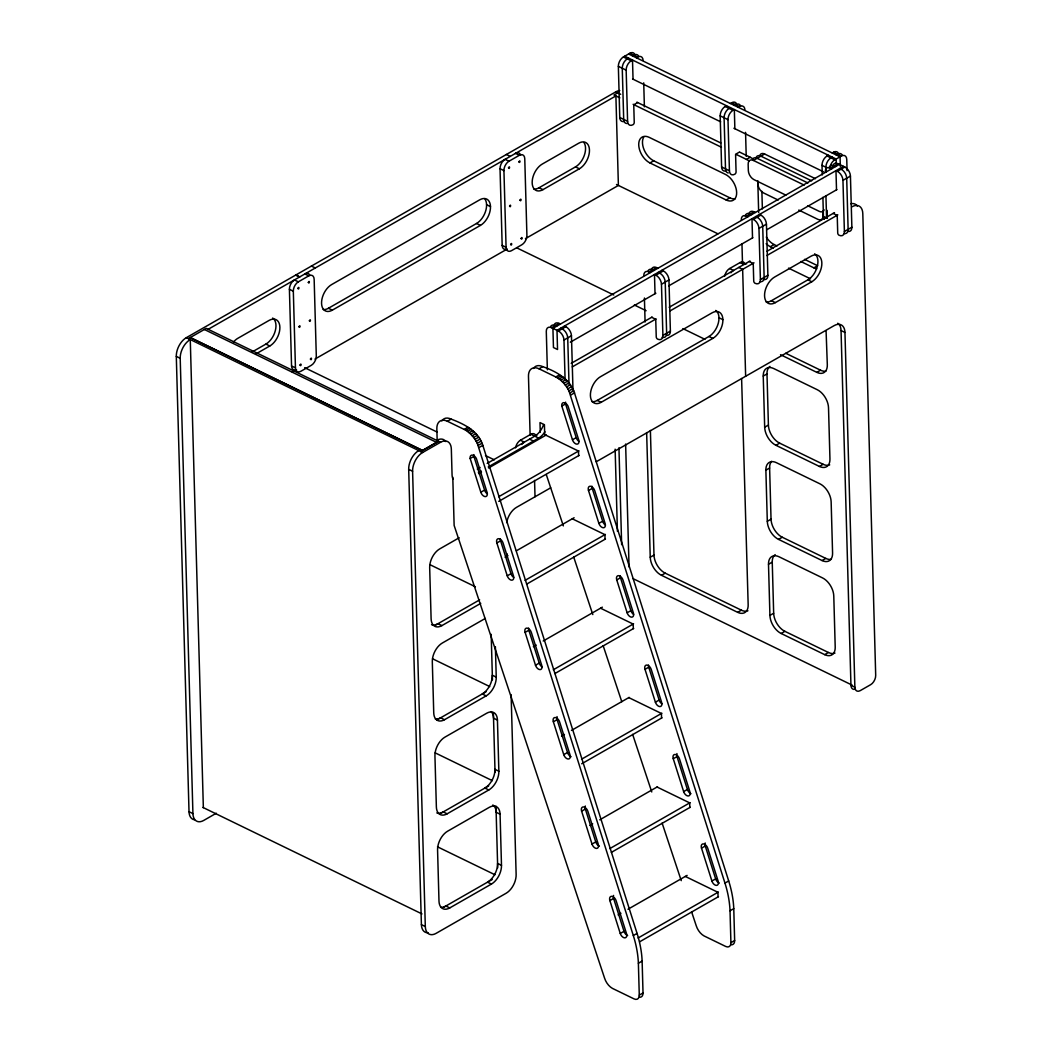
<?xml version="1.0" encoding="UTF-8"?>
<svg xmlns="http://www.w3.org/2000/svg" width="1052" height="1052" viewBox="0 0 1052 1052"><rect width="100%" height="100%" fill="white"/><g stroke="black" fill="none" stroke-linecap="round" stroke-linejoin="round"><path stroke-width="1.5" d="M623.81 121.467A7.535 4.497 -64.1 0 1 619.773 117.495L618.352 66.355A7.535 4.497 -64.1 0 1 623.376 56.979L629.885 53.258A7.535 4.497 -64.1 0 1 634.816 54.441M628.583 58.136L627.281 58.886A7.535 4.497 -64.1 0 0 622.258 68.262L623.691 119.402A7.535 4.497 -64.1 0 0 627.715 123.373M632.502 55.901L633.804 55.151A7.535 4.497 -64.1 0 1 638.722 56.348M637.657 102.557L633.751 104.792L634.238 122.374A1.88 1.118 -64.1 0 1 632.988 124.715A7.535 4.497 -64.1 0 1 627.597 121.296L626.164 70.155A7.535 4.497 -64.1 0 1 631.2 60.779L632.502 60.043L633.041 79.216M636.407 57.794L637.709 57.058A7.535 4.497 -64.1 0 1 643.101 60.464M194.541 819.81A15.07 8.981 -64.1 0 1 189.018 811.71L176.302 356.391A15.07 8.981 -64.1 0 1 186.362 337.653L615.736 91.892A15.07 8.981 -64.1 0 1 619.746 90.577M188.361 338.626L206.271 328.382L440.564 442.261A15.07 8.981 -64.1 0 1 451.334 449.086L452.058 474.662A15.07 8.981 -64.1 0 0 452.978 479.107M617.734 92.865L613.987 95.009L619.878 97.875M208.178 329.302L615.893 95.929L618.392 185.441L525.435 238.646M298.347 281.831L308.762 275.861A7.535 4.497 -64.1 0 1 314.154 279.28L316.297 355.931A7.561 4.51 -64.1 0 1 311.247 365.346L300.846 371.29A7.535 4.497 -64.1 0 1 295.454 367.884L291.549 365.978L289.405 289.3A7.535 4.497 -64.1 0 1 294.442 279.924L298.347 281.831A7.535 4.497 -64.1 0 0 293.324 291.207L295.454 367.884M508.971 161.232L519.386 155.275A7.535 4.497 -64.1 0 1 524.764 158.681L526.907 235.332A7.561 4.51 -64.1 0 1 521.858 244.748L511.469 250.705A7.535 4.497 -64.1 0 1 506.078 247.286L502.172 245.392L500.029 168.715A7.535 4.497 -64.1 0 1 505.052 159.339L508.971 161.232A7.535 4.497 -64.1 0 0 503.934 170.608L506.078 247.286M251.704 352.21L265.919 344.083A15.07 8.981 -64.1 0 0 275.322 330.67A15.07 8.981 -64.1 0 0 272.665 318.033M323.161 309.525A15.07 8.981 -64.1 0 0 328.421 308.262L476.53 223.484A15.07 8.981 -64.1 0 0 485.011 199.144M533.772 189.018A15.07 8.981 -64.1 0 0 539.032 187.756L575.497 166.887A15.07 8.981 -64.1 0 0 583.978 142.546M332.327 310.156L480.435 225.391A15.07 8.981 -64.1 0 0 490.495 206.639A15.07 8.981 -64.1 0 0 479.725 199.814L331.617 284.592A15.07 8.981 -64.1 0 0 321.557 303.344A15.07 8.981 -64.1 0 0 332.327 310.156L328.421 308.262M255.623 354.103L269.825 345.977A15.07 8.981 -64.1 0 0 279.885 327.225A15.07 8.981 -64.1 0 0 269.115 320.4L237.857 338.297A15.07 8.981 -64.1 0 0 233.491 342.005M542.937 189.649L579.402 168.78A15.07 8.981 -64.1 0 0 589.462 150.041A15.07 8.981 -64.1 0 0 578.692 143.217L542.227 164.086A15.07 8.981 -64.1 0 0 532.167 182.824A15.07 8.981 -64.1 0 0 542.937 189.649L539.032 187.756M725.643 170.963A7.535 4.497 -64.1 0 1 721.606 167.005L720.173 115.851A7.535 4.497 -64.1 0 1 725.209 106.476L726.511 105.739M730.417 103.504L731.719 102.754A7.535 4.497 -64.1 0 1 736.321 103.372M730.417 107.633L729.115 108.382A7.535 4.497 -64.1 0 0 724.092 117.758L725.512 168.899A7.535 4.497 -64.1 0 0 728.273 172.949M734.322 105.397L735.624 104.661A7.535 4.497 -64.1 0 1 740.555 105.844M739.49 152.053L735.585 154.289L736.071 171.87A1.88 1.118 -64.1 0 1 734.809 174.211A7.535 4.497 -64.1 0 1 729.431 170.805L727.997 119.652A7.535 4.497 -64.1 0 1 733.02 110.276L734.335 109.539L734.861 128.712M738.241 107.304L739.543 106.554A7.535 4.497 -64.1 0 1 744.921 109.973M649.965 162.942L726.13 199.972A15.07 9.113 60.2 0 0 736.65 192.463A15.07 9.113 60.2 0 0 725.407 174.395L649.255 137.378A15.07 9.113 60.2 0 0 638.722 144.874A15.07 9.113 60.2 0 0 649.965 162.942L653.713 160.798L729.864 197.829A15.07 9.113 60.2 0 0 735.256 198.762M292.298 372.092L296.519 369.673M314.956 359.074L507.077 249.114M736.15 154.394L746.46 159.404L750.194 157.261A15.07 9.113 60.2 0 1 753.022 159.062M785.87 195.133L753.955 179.616A7.535 4.55 60.2 0 1 748.327 170.582L748.156 164.191A7.535 4.55 60.2 0 1 753.416 160.443L764.646 154.013L815.418 178.695M726.13 199.972L729.864 197.829M822.269 174.948L822.006 165.348A7.535 4.497 -64.1 0 1 827.043 155.985L828.345 155.236M832.25 153L833.552 152.251A7.535 4.497 -64.1 0 1 838.142 152.869M832.25 157.129L830.948 157.879A7.535 4.497 -64.1 0 0 825.912 167.255L826.057 172.055M836.156 154.894L837.458 154.157A7.535 4.497 -64.1 0 1 842.376 155.341M830.159 166.479A7.535 4.497 -64.1 0 1 834.854 159.786L841.363 156.051A7.535 4.497 -64.1 0 1 846.755 159.47L847.07 170.661M547.369 369.804L546.29 331.433A7.535 4.55 60.2 0 1 551.564 327.685L559.046 323.411L560.4 324.069M643.798 275.637A7.535 4.55 60.2 0 1 649.058 271.889L656.54 267.602L657.894 268.26M741.292 219.829A7.535 4.55 60.2 0 1 746.552 216.081L754.034 211.794L755.402 212.465M825.268 171.765A7.535 4.55 60.2 0 1 830.541 168.018L838.023 163.731L844.822 167.031A7.535 4.55 60.2 0 1 850.437 176.065L851.87 227.219A7.535 4.55 60.2 0 1 848.675 231.493M839.378 164.388L552.918 328.355L553.457 347.528L557.534 349.514L556.995 330.328L843.467 166.374M551.564 327.685L558.362 330.999L565.845 326.712A7.535 4.55 60.2 0 1 571.46 335.746L572.893 386.899A7.535 4.55 60.2 0 1 572.249 389.74M655.028 293.705L654.489 274.533L655.856 275.19L663.339 270.903A7.535 4.55 60.2 0 1 668.954 279.95L670.387 331.091A7.535 4.55 60.2 0 1 666.534 335.312M752.522 237.91L751.983 218.724L753.35 219.395L760.833 215.108A7.535 4.55 60.2 0 1 766.448 224.142L767.881 275.282A7.535 4.55 60.2 0 1 763.331 279.332M836.511 189.833L835.972 170.661L837.339 171.318L844.822 167.031M565.095 379.996L563.977 340.033L571.46 335.746M651.661 317.296L655.738 319.282L656.238 336.864A1.88 1.144 60.2 0 0 657.645 339.125A7.535 4.55 60.2 0 0 662.905 335.378L661.471 284.224L668.954 279.95M749.156 261.501L753.232 263.487L753.732 281.068A1.88 1.144 60.2 0 0 755.139 283.317A7.535 4.55 60.2 0 0 760.399 279.569L758.965 228.429L766.448 224.142M833.145 213.424L837.221 215.41L837.721 232.992A1.88 1.144 60.2 0 0 839.115 235.254A7.535 4.55 60.2 0 0 844.388 231.506L842.954 180.352L850.437 176.065M570.355 342.176L655.869 293.232M668.704 285.881L752.785 237.752M767.039 229.599L836.866 189.636M437.159 440.196L436.843 428.743A15.07 9.113 60.2 0 1 447.363 421.247L451.111 419.104C464.024 423.956 478.463 431.07 482.829 445.351L637.065 933.4A84.384 51.009 60.2 0 1 642.128 961.094L643.022 992.983A7.535 4.55 60.2 0 1 639.156 997.204M530.116 435.173L528.472 376.287A15.07 9.113 60.2 0 1 539.005 368.792L542.74 366.648C556.469 371.448 571.446 379.733 575.142 395.013L728.694 880.958A84.384 51.009 60.2 0 1 733.77 908.639L734.651 940.527A7.535 4.55 60.2 0 1 730.798 944.749M724.723 276.163A7.535 4.497 -64.1 0 1 729.628 268.536L740.043 262.579A7.535 4.497 -64.1 0 1 744.961 263.763M766.172 243.696A15.07 9.113 60.2 0 0 770.353 246.694L774.101 244.551L777.007 245.958M571.21 363.348L652.135 317.033M669.177 307.276L750.01 261.014M766.908 251.336L834.512 212.635M572.275 366.872L656.04 318.927M670.242 310.8L754.021 262.855M766.803 255.544L837.826 214.884M447.363 421.247L464.169 429.413L467.916 427.27M539.005 368.792L555.798 376.958L559.546 374.814M464.169 429.413L465.839 430.321L469.573 428.177M555.798 376.958L557.468 377.878L561.216 375.735M465.839 430.321L467.482 431.425L471.23 429.282M557.468 377.878L559.125 378.97L562.859 376.826M467.482 431.425L469.113 432.701L472.848 430.557M559.125 378.97L560.742 380.259L564.49 378.115M469.113 432.701L470.678 434.147L474.426 432.004M560.742 380.259L562.32 381.705L566.068 379.562M470.678 434.147L472.19 435.752L475.938 433.608M562.32 381.705L563.833 383.309L567.58 381.166M472.19 435.752L473.624 437.487L477.371 435.344M563.833 383.309L565.266 385.032L569 382.902M473.624 437.487L474.965 439.341L478.699 437.198M565.266 385.032L566.594 386.886L570.342 384.743M474.965 439.341L476.188 441.288L479.936 439.144M566.594 386.886L567.83 388.832L571.565 386.689M662.905 335.378L670.387 331.091M760.399 279.569L767.881 275.282M844.388 231.506L851.87 227.219M452.781 477.174L454.135 525.435L604.598 978.215A12.111 7.325 60.2 0 0 612.422 988.38L634.014 998.874A7.535 4.55 60.2 0 0 639.274 995.126L638.38 963.237A84.384 51.009 60.2 0 0 633.317 935.544L477.292 443.3L481.04 441.169M691.585 911.768L696.24 925.773A12.111 7.325 60.2 0 0 704.051 935.925L725.656 946.432A7.535 4.55 60.2 0 0 730.916 942.671L730.022 910.782A84.384 51.009 60.2 0 0 724.959 883.101L568.935 390.857L572.669 388.714M478.265 445.377L482 443.234M569.895 392.935L573.642 390.792M479.081 447.481L482.829 445.351M570.723 395.039L574.471 392.896M470.165 458.501A4.826 2.919 60.2 0 1 472.19 455.095A4.826 2.919 60.2 0 1 476.398 458.606L487.063 492.336A4.708 2.84 60.2 0 1 485.314 496.61A4.708 2.84 60.2 0 1 480.83 492.231L470.165 458.501L473.913 456.371A4.826 2.919 60.2 0 1 473.965 454.595M561.807 406.059A4.826 2.919 60.2 0 1 563.833 402.653A4.826 2.919 60.2 0 1 568.041 406.164L578.692 439.881A4.708 2.84 60.2 0 1 576.943 444.154A4.708 2.84 60.2 0 1 572.459 439.789L561.807 406.059L565.555 403.915A4.826 2.919 60.2 0 1 565.608 402.14M800.822 261.501L813.88 267.852L817.628 265.709L804.57 259.357M515.533 447.863A7.535 4.497 -64.1 0 1 520.424 440.236L530.839 434.279A7.535 4.497 -64.1 0 1 535.442 434.897M477.279 469.074L480.106 467.456M487.168 463.419L534.758 436.172A7.535 4.497 -64.1 0 1 536.757 435.528M592.013 401.667A15.07 8.981 -64.1 0 0 597.26 400.404L708.917 336.495A15.07 8.981 -64.1 0 0 718.319 323.095A15.07 8.981 -64.1 0 0 715.676 310.445M766.158 301.99A15.07 8.981 -64.1 0 0 771.418 300.714L807.883 279.845A15.07 8.981 -64.1 0 0 817.286 266.445A15.07 8.981 -64.1 0 0 814.642 253.808M478.371 472.598L481.198 470.98M488.26 466.93L538.677 438.079A15.07 8.981 -64.1 0 0 544.936 431.807M601.179 402.298L712.835 338.389A15.07 8.981 -64.1 0 0 722.895 319.637A15.07 8.981 -64.1 0 0 712.112 312.825L600.455 376.734A15.07 8.981 -64.1 0 0 590.396 395.473A15.07 8.981 -64.1 0 0 601.179 402.298L597.26 400.404M775.337 302.621L811.789 281.752A15.07 8.981 -64.1 0 0 821.849 263A15.07 8.981 -64.1 0 0 811.079 256.175L774.614 277.044A15.07 8.981 -64.1 0 0 764.554 295.796A15.07 8.981 -64.1 0 0 775.337 302.621L771.418 300.714M478.686 473.65L481.5 472.046M488.549 468.008L546.29 434.963M480.83 492.231L484.577 490.087L473.913 456.371M572.459 439.789L576.207 437.645L565.555 403.915M498.648 496.768L578.929 450.835M498.779 501.37L579.06 455.424M459.185 537.769L439.736 548.894A15.07 8.981 -64.1 0 0 429.676 567.646L431.11 618.786A15.07 8.981 -64.1 0 0 441.879 625.611L480.764 603.361M550.683 487.812L516.466 507.38A15.07 8.981 -64.1 0 0 506.669 522.62M596.221 461.762L834.183 325.607A15.07 8.981 -64.1 0 1 844.953 332.432L854.868 687.219A7.535 4.497 -64.1 0 0 860.247 690.625L870.675 684.668A7.535 4.497 -64.1 0 0 875.698 675.292L862.798 213.582A15.07 8.981 -64.1 0 0 852.028 206.757M829.712 464.879A15.07 9.113 60.2 0 1 823.164 464.3L819.429 466.444L775.903 445.285A15.07 9.113 60.2 0 1 764.673 427.204L763.239 376.064L766.987 373.92A15.07 9.113 60.2 0 1 769.919 366.425M496.86 542.963A4.708 2.84 60.2 0 1 498.609 538.69A4.708 2.84 60.2 0 1 503.093 543.069L513.481 575.931A4.708 2.84 60.2 0 1 511.732 580.191A4.708 2.84 60.2 0 1 507.248 575.825L496.86 542.963L500.607 540.82A4.708 2.84 60.2 0 1 500.344 538.663M588.502 490.508A4.708 2.84 60.2 0 1 590.251 486.234A4.708 2.84 60.2 0 1 594.722 490.613L605.11 523.475A4.708 2.84 60.2 0 1 603.361 527.749A4.708 2.84 60.2 0 1 598.877 523.37L588.502 490.508L592.237 488.365A4.708 2.84 60.2 0 1 591.974 486.221M780.531 354.708L816.799 372.342L820.547 370.199A15.07 9.113 60.2 0 0 825.938 371.132M505.105 557.244L507.919 555.627M516.374 550.801L574.116 517.742M764.673 427.204L768.407 425.061L766.987 373.92M507.248 575.825L510.983 573.682L500.607 540.82M598.877 523.37L602.625 521.227L592.237 488.365M435.581 625.085L479.633 599.864M525.066 580.362L605.347 534.416M526.605 584.149L605.465 539.018M775.903 445.285L779.65 443.142L823.164 464.3M831.185 559.322A15.07 9.113 60.2 0 1 825.794 558.402L822.059 560.545L778.533 539.387A15.07 9.113 60.2 0 1 767.303 521.305L765.869 470.165L769.617 468.022A15.07 9.113 60.2 0 1 771.642 461.328M747.933 610.765A15.07 9.113 60.2 0 1 741.384 610.186L737.649 612.33L661.484 575.312A15.07 9.113 60.2 0 1 650.241 557.231L653.989 555.088L650.386 430.452M525.119 632.37A4.708 2.84 60.2 0 1 526.868 628.097A4.708 2.84 60.2 0 1 531.352 632.476L541.727 665.337A4.708 2.84 60.2 0 1 539.978 669.611A4.708 2.84 60.2 0 1 535.494 665.232L525.119 632.37L528.854 630.227A4.708 2.84 60.2 0 1 528.591 628.07M616.748 579.928A4.708 2.84 60.2 0 1 618.497 575.654A4.708 2.84 60.2 0 1 622.981 580.02L633.37 612.882A4.708 2.84 60.2 0 1 631.621 617.156A4.708 2.84 60.2 0 1 627.137 612.79L616.748 579.928L620.496 577.785A4.708 2.84 60.2 0 1 620.233 575.628M216.304 813.222L203.707 820.442A15.07 8.981 -64.1 0 1 192.924 813.617L189.018 811.71M533.364 646.651L536.178 645.047M543.213 641.01L602.362 607.162M661.484 575.312L665.232 573.169L741.384 610.186M767.303 521.305L771.037 519.162L769.617 468.022M436.804 719.989L486.063 691.795M535.494 665.232L539.242 663.089L528.854 630.227M627.137 612.79L630.884 610.647L620.496 577.785M435.344 719.081A15.07 8.981 -64.1 0 0 440.604 717.819L444.509 719.713L486.182 695.872A15.07 8.981 -64.1 0 0 496.242 677.12L495.387 646.756M778.533 539.387L782.28 537.243L825.794 558.402M553.326 669.769L633.593 623.836M554.864 673.569L633.725 628.425M834.972 653.068A15.07 9.113 60.2 0 1 828.424 652.49L824.676 654.633L781.163 633.488A15.07 9.113 60.2 0 1 769.919 615.407L768.499 564.266L772.247 562.123A15.07 9.113 60.2 0 1 775.179 554.628M553.365 721.79A4.708 2.84 60.2 0 1 555.114 717.517A4.708 2.84 60.2 0 1 559.598 721.882L569.987 754.744A4.708 2.84 60.2 0 1 568.238 759.018A4.708 2.84 60.2 0 1 563.754 754.652L553.365 721.79L557.113 719.647A4.708 2.84 60.2 0 1 557.06 716.596M645.007 669.335A4.708 2.84 60.2 0 1 646.756 665.061A4.708 2.84 60.2 0 1 651.241 669.44L661.616 702.302A4.708 2.84 60.2 0 1 659.867 706.576A4.708 2.84 60.2 0 1 655.396 702.197L645.007 669.335L648.755 667.192A4.708 2.84 60.2 0 1 648.479 665.035M769.919 615.407L773.667 613.263L772.247 562.123M561.61 736.071L564.424 734.454M571.473 730.417L629.214 697.371M439.434 814.09L488.693 785.897M447.139 813.814L488.812 789.96A15.07 8.981 -64.1 0 0 498.858 771.221L497.438 720.068A15.07 8.981 -64.1 0 0 486.668 713.243L444.996 737.097A15.07 8.981 -64.1 0 0 434.936 755.849L436.37 806.989A15.07 8.981 -64.1 0 0 447.139 813.814L443.234 811.92A15.07 8.981 -64.1 0 1 436.817 812.907M563.754 754.652L567.501 752.509L557.113 719.647M655.396 702.197L659.131 700.053L648.755 667.192M781.163 633.488L784.91 631.345L828.424 652.49M581.585 759.189L661.853 713.243M581.703 763.778L661.984 717.832M581.625 811.197A4.708 2.84 60.2 0 1 583.373 806.923A4.708 2.84 60.2 0 1 587.858 811.302L598.246 844.164A4.708 2.84 60.2 0 1 596.497 848.425A4.708 2.84 60.2 0 1 592.013 844.059L581.625 811.197L585.372 809.054A4.708 2.84 60.2 0 1 585.32 806.016M673.267 758.742A4.708 2.84 60.2 0 1 675.016 754.468A4.708 2.84 60.2 0 1 679.487 758.847L689.875 791.709A4.708 2.84 60.2 0 1 688.126 795.983A4.708 2.84 60.2 0 1 683.642 791.604L673.267 758.742L677.001 756.598A4.708 2.84 60.2 0 1 676.949 753.561M443.957 907.1L492.257 879.459M589.87 825.478L592.684 823.861M599.732 819.837L657.461 786.791M449.769 907.915L491.429 884.061A15.07 8.981 -64.1 0 0 501.488 865.323L500.068 814.169A15.07 8.981 -64.1 0 0 489.285 807.344L447.626 831.198A15.07 8.981 -64.1 0 0 437.566 849.95L438.986 901.091A15.07 8.981 -64.1 0 0 449.769 907.915L445.851 906.009A15.07 8.981 -64.1 0 1 440.604 907.284M592.013 844.059L595.748 841.916L585.372 809.054M683.642 791.604L687.39 789.46L677.001 756.598M609.831 848.596L690.112 802.65M611.37 852.383L690.23 807.252M609.884 900.604A4.708 2.84 60.2 0 1 611.633 896.33A4.708 2.84 60.2 0 1 616.117 900.709L626.492 933.571A4.708 2.84 60.2 0 1 624.743 937.845A4.708 2.84 60.2 0 1 620.259 933.466L609.884 900.604L613.618 898.461A4.708 2.84 60.2 0 1 613.566 895.423M701.513 848.162A4.708 2.84 60.2 0 1 703.262 843.888A4.708 2.84 60.2 0 1 707.746 848.254L718.135 881.116A4.708 2.84 60.2 0 1 716.386 885.389A4.708 2.84 60.2 0 1 711.902 881.024L701.513 848.162L705.261 846.018A4.708 2.84 60.2 0 1 705.208 842.968M618.129 914.885L620.943 913.281M627.978 909.244L687.127 875.395M620.259 933.466L624.007 931.322L613.618 898.461M711.902 881.024L715.649 878.88L705.261 846.018M633.317 935.544L637.065 933.4M724.959 883.101L728.694 880.958M638.091 938.003L718.358 892.07M639.629 941.803L718.49 896.659M638.38 963.237L642.128 961.094M730.022 910.782L733.77 908.639M639.274 995.126L643.022 992.983M730.916 942.671L734.651 940.527M511.114 694.596L516.137 874.514A15.07 8.981 -64.1 0 1 506.078 893.279L436.093 933.361A15.057 8.981 -64.1 0 1 425.31 926.549L412.594 471.23A15.07 8.981 -64.1 0 1 422.654 452.478L440.564 442.261M629.885 53.258L637.709 57.058M731.719 102.754L739.543 106.554M833.552 152.251L841.363 156.051M628.583 53.994L840.061 156.801L840.338 166.387M624.678 56.229L836.156 159.036L836.287 163.836M623.376 56.979L631.2 60.779M725.209 106.476L733.02 110.276M827.043 155.985L834.854 159.786M835.643 166.532L834.275 165.874A7.535 4.55 60.2 0 0 829.66 166.781M839.72 168.517L841.074 169.175A7.535 4.55 60.2 0 1 846.702 178.209L848.122 229.362A7.535 4.55 60.2 0 1 844.269 233.57M830.541 168.018L831.895 168.675M618.352 66.355L626.164 70.155M720.173 115.851L727.997 119.652M822.006 165.348L825.912 167.255M632.554 78.979L720.673 121.822M733.888 128.239L823.479 171.792M811.671 180.839L760.898 156.156A7.535 4.55 60.2 0 0 756.283 157.064M807.936 182.982L757.151 158.3A7.535 4.55 60.2 0 0 752.535 159.207M615.736 91.892L620.68 94.299M636.868 102.162L720.765 142.954M739.898 152.251L750.194 157.261M753.416 160.443L804.188 185.113M633.12 104.306L721.435 147.241M807.62 205.705L819.232 211.347A7.535 4.55 60.2 0 0 824.15 209.848M619.773 117.495L627.597 121.296M721.606 167.005L729.431 170.805M822.901 197.316L823.44 216.502L827.345 218.395L827.122 210.413M778.191 200.051L763.489 192.91A7.535 4.55 60.2 0 1 757.874 183.863M798.77 210.058L817.891 219.355A7.535 4.55 60.2 0 0 823.151 215.594M759.478 214.437L760.833 215.108M751.654 214.608L750.286 213.937A7.535 4.55 60.2 0 0 745.671 214.845M755.731 216.58L757.098 217.251A7.535 4.55 60.2 0 1 762.713 226.285L764.133 277.426A7.535 4.55 60.2 0 1 760.28 281.647M746.552 216.081L747.906 216.738M770.353 246.694L773.259 248.101M616.498 184.508L717.937 233.82M788.5 268.128L810.553 278.846M575.497 166.887L579.402 168.78M807.883 279.845L811.789 281.752M519.386 155.275L515.467 153.368A7.535 4.497 -64.1 0 1 520.635 155.236M740.043 262.579L743.948 264.473A7.535 4.497 -64.1 0 1 746.578 263.842M506.354 154.46L510.259 156.393M738.741 267.458L742.646 269.365L745.644 376.287M729.628 268.536L733.533 270.443A7.535 4.497 -64.1 0 0 730.956 272.784M837.747 323.24A15.07 8.981 -64.1 0 1 841.048 330.538L844.953 332.432M500.029 168.715L503.934 170.608M661.984 270.246L663.339 270.903M654.16 270.403L652.792 269.746A7.535 4.55 60.2 0 0 648.177 270.653M658.236 272.389L659.591 273.047A7.535 4.55 60.2 0 1 665.219 282.081L666.639 333.234A7.535 4.55 60.2 0 1 662.089 337.271M649.058 271.889L650.412 272.547M486.589 204.732L490.495 206.639M718.976 317.743L722.895 319.637M785.726 353.275L820.547 370.199M476.53 223.484L480.435 225.391M708.917 336.495L712.835 338.389M516.742 247.838L613.776 294.994M634.356 305.001L646.112 310.721M682.866 328.592L704.919 339.309M564.49 326.054L565.845 326.712M556.666 326.212L555.298 325.541A7.535 4.55 60.2 0 0 550.683 326.449M560.742 328.198L562.097 328.855A7.535 4.55 60.2 0 1 567.725 337.889L569.014 384.243M311.366 266.064L315.271 267.958M308.762 275.861L304.856 273.967A7.535 4.497 -64.1 0 1 309.775 275.151M289.405 289.3L293.324 291.207M530.839 434.279L538.677 438.079M529.55 439.157L533.469 441.051M520.424 440.236L524.33 442.142A7.535 4.497 -64.1 0 0 522.989 443.129M265.919 344.083L269.825 345.977M304.659 367.674L436.974 431.991M485.485 455.569L494.308 459.855M204.351 329.473L436.633 442.392M572.288 518.794L604.926 534.653L605.058 539.255M190.28 337.521L422.575 450.44M190.188 337.574L422.47 450.493M186.362 337.653L422.654 452.478M176.302 356.391L180.208 358.298L192.924 813.617M418.749 450.585A15.07 8.981 -64.1 0 0 408.689 469.337L412.594 471.23M632.988 578.6L852.33 685.22M841.048 330.538L850.95 685.312L854.868 687.219M600.547 608.201L633.186 624.073L633.304 628.662M429.913 564.661L475.386 586.779M628.794 697.607L661.432 713.48L661.563 718.069M441.879 625.611L437.974 623.718A15.07 8.981 -64.1 0 1 431.557 624.704M496.242 677.12L492.323 675.213A15.07 8.981 -64.1 0 1 482.263 693.965L486.182 695.872M432.543 658.762L489.745 686.575M657.053 787.027L689.691 802.886L689.823 807.489M497.438 720.068L493.533 718.174A15.07 8.981 -64.1 0 0 491.152 711.625M498.858 771.221L494.953 769.314A15.07 8.981 -64.1 0 1 484.893 788.066L488.812 789.96M435.173 752.864L492.375 780.676M685.312 876.434L717.951 892.306L718.069 896.896M500.068 814.169L496.149 812.276A15.07 8.981 -64.1 0 0 492.849 804.977M501.488 865.323L497.583 863.416A15.07 8.981 -64.1 0 1 487.523 882.168L491.429 884.061M437.5 846.821L494.992 874.764M202.918 807.436L421.97 913.925M408.689 469.337L421.405 924.642L425.31 926.549M567.83 388.832L568.935 390.857M476.188 441.288L477.292 443.3M546.277 474.544L563.346 525.895M573.695 557.008L592.815 614.578M603.164 645.704L621.785 701.71M632.633 734.388L651.767 791.959M662.116 823.072L681.249 880.642M826.07 330.604L827.319 364.847A15.07 9.113 60.2 0 1 816.799 372.342M741.607 378.51L748.169 604.834A15.07 9.113 60.2 0 1 737.649 612.33M646.638 432.596L650.241 557.231M825.938 195.738L826.57 218.106M823.019 210.808L823.243 218.803M761.885 191.319L762.371 208.901M757.782 180.668L758.676 212.635M745.552 132.342L746.223 156.314M741.962 243.801L742.488 262.987M643.719 82.845L644.389 106.817M644.416 298.005L645.086 321.991M625.624 444.062L629.057 566.989M618.944 447.771L621.653 544.686M615.131 449.165L617.419 531.286M578.639 455.661L578.508 451.071L544.699 434.634L544.423 424.719L540.005 422.575L540.268 432.254M534.561 480.383L535.021 496.768M507.182 553.944L507.274 557.205M491.179 634.303L492.454 679.868M493.401 713.756L495.045 772.339M495.979 806.174L497.701 867.821M203.352 807.647L190.267 339.546A15.07 8.981 -64.1 0 0 180.208 358.298M760.017 154.92A7.535 4.55 60.2 0 1 764.646 154.013M824.216 219.303A7.535 4.497 -64.1 0 1 823.44 216.502M753.35 219.395A7.535 4.55 60.2 0 1 758.965 228.429M745.171 216.12A7.535 4.55 60.2 0 1 745.381 215.45M749.116 213.306A7.535 4.55 60.2 0 1 754.034 211.794M837.339 171.318A7.535 4.55 60.2 0 1 842.954 180.352M829.16 168.057A7.535 4.55 60.2 0 1 829.357 167.373M833.394 164.638A7.535 4.55 60.2 0 1 838.023 163.731M558.362 330.999A7.535 4.55 60.2 0 1 563.977 340.033M554.417 324.305A7.535 4.55 60.2 0 1 559.046 323.411M655.856 275.19A7.535 4.55 60.2 0 1 661.471 284.224M651.425 269.785A7.535 4.55 60.2 0 1 651.622 269.102M651.924 268.51A7.535 4.55 60.2 0 1 656.54 267.602M441.866 420.918A15.07 9.113 60.2 0 1 451.111 419.104M627.636 935.544A4.708 2.84 60.2 0 1 624.007 931.322M599.377 846.124A4.708 2.84 60.2 0 1 595.748 841.916M571.131 756.717A4.708 2.84 60.2 0 1 567.501 752.509M541.99 666.863A4.708 2.84 60.2 0 1 539.242 663.089M513.731 577.456A4.708 2.84 60.2 0 1 510.983 573.682M487.313 493.861A4.708 2.84 60.2 0 1 484.577 490.087M533.495 368.463A15.07 9.113 60.2 0 1 542.74 366.648M578.955 441.406A4.708 2.84 60.2 0 1 576.207 437.645M605.36 525.001A4.708 2.84 60.2 0 1 602.625 521.227M633.62 614.407A4.708 2.84 60.2 0 1 630.884 610.647M661.879 703.827A4.708 2.84 60.2 0 1 659.131 700.053M691.019 793.681A4.708 2.84 60.2 0 1 687.39 789.46M719.279 883.088A4.708 2.84 60.2 0 1 715.649 878.88M521.753 444.483A7.535 4.497 -64.1 0 1 522.357 443.773M506.867 249.14A7.535 4.497 -64.1 0 1 502.172 245.392M296.256 369.725A7.535 4.497 -64.1 0 1 291.549 365.978M543.608 424.613A15.07 8.981 -64.1 0 1 534.758 436.172M746.46 159.404A15.07 9.113 60.2 0 1 749.287 161.206M774.101 244.551A15.07 9.113 60.2 0 1 766.303 237.068M779.65 443.142A15.07 9.113 60.2 0 1 768.407 425.061M782.28 537.243A15.07 9.113 60.2 0 1 771.037 519.162M784.91 631.345A15.07 9.113 60.2 0 1 773.667 613.263M816.681 268.786A15.07 9.113 60.2 0 1 813.88 267.852M819.429 466.444A15.07 9.113 60.2 0 0 829.949 458.935L828.516 407.795A15.07 9.113 60.2 0 0 817.286 389.727L773.759 368.568A15.07 9.113 60.2 0 0 763.239 376.064M822.059 560.545A15.07 9.113 60.2 0 0 832.579 553.036L831.146 501.896A15.07 9.113 60.2 0 0 819.916 483.815L776.389 462.67A15.07 9.113 60.2 0 0 765.869 470.165M824.676 654.633A15.07 9.113 60.2 0 0 835.209 647.138L833.776 595.997A15.07 9.113 60.2 0 0 822.546 577.916L779.019 556.771A15.07 9.113 60.2 0 0 768.499 564.266M653.713 160.798A15.07 9.113 60.2 0 1 643.745 137.049M665.232 573.169A15.07 9.113 60.2 0 1 653.989 555.088M850.831 203.746A15.07 8.981 -64.1 0 1 857.314 206.087M854.987 689.284A7.535 4.497 -64.1 0 1 850.95 685.312M485.393 618.484A15.07 8.981 -64.1 0 0 484.038 619.155L442.366 642.996A15.07 8.981 -64.1 0 0 432.306 661.747L433.74 712.888A15.07 8.981 -64.1 0 0 444.509 719.713M436.659 440.367A15.07 8.981 -64.1 0 1 445.851 441.59M428.164 932.782A15.057 8.981 -64.1 0 1 421.405 924.642M297.887 288.38C298.992 290.812 299.544 285.21 297.887 288.38M298.965 326.712C300.057 329.144 300.622 323.556 298.965 326.712M300.03 365.044C301.135 367.477 301.648 361.927 300.03 365.044M308.315 282.409C309.406 284.842 309.959 279.253 308.315 282.409M309.38 320.755C310.471 323.188 311.037 317.586 309.38 320.755M310.445 359.087C311.55 361.52 312.102 355.931 310.445 359.087M508.51 167.781C509.602 170.214 510.167 164.625 508.51 167.781M509.576 206.126C510.667 208.559 511.233 202.957 509.576 206.126M510.654 244.458C511.745 246.891 512.311 241.302 510.654 244.458M518.925 161.824C520.017 164.257 520.582 158.655 518.925 161.824M519.99 200.156C521.095 202.589 521.647 197 519.99 200.156M521.069 238.502C522.16 240.934 522.726 235.332 521.069 238.502M438.553 441.288L420.655 451.545L438.553 441.288M299.649 276.9L295.73 275.006L299.649 276.939"/></g></svg>
